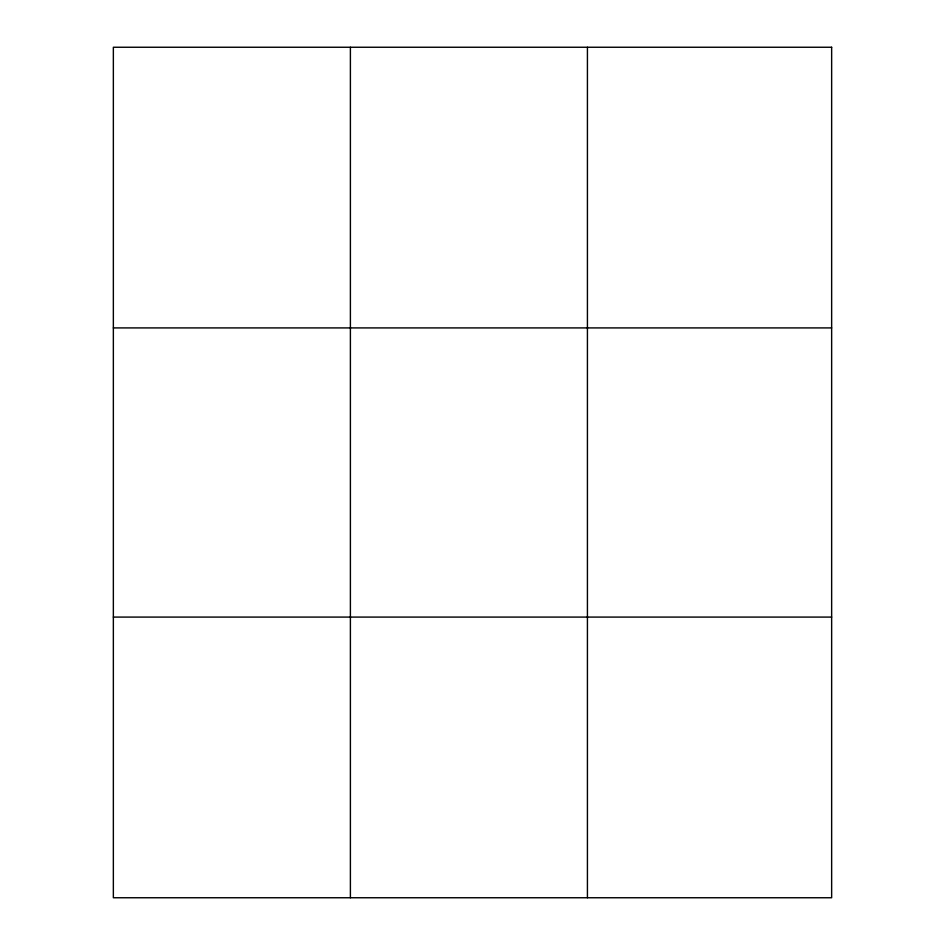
<?xml version="1.0" encoding="UTF-8"?>
<svg xmlns="http://www.w3.org/2000/svg" width="945" height="945" viewBox="0 0 945 945"><rect width="100%" height="100%" fill="white"/><g stroke="black" fill="none" stroke-linecap="round" stroke-linejoin="round"><path stroke-width="1.42" d="M350.394 47.25L350.394 897.75M587.424 47.25L587.424 897.75M113.353 327.915L831.647 327.915M113.353 617.085L831.647 617.085M831.647 47.25L831.647 897.75L113.353 897.75L113.353 47.25L831.647 47.25"/></g></svg>
